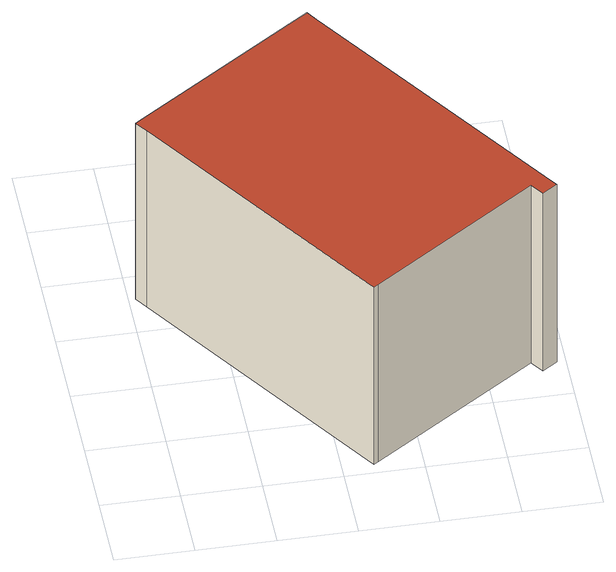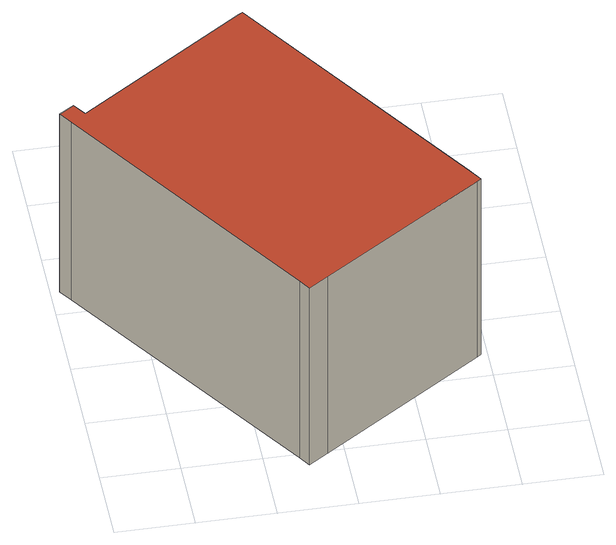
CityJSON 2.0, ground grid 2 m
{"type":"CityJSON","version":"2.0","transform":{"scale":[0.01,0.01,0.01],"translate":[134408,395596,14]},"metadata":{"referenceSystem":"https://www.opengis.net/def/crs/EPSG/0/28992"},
"CityObjects":{
"building1":{"type":"Building","children":["building1-1","building1-2","building1-3","building1-4","building1-5","building1-6","building1-7","building1-8","building1-9","building1-10","building1-11","building1-12","building1-13","building1-14"]},
"building1-1":{"type":"BuildingPart","parents":["building1"],"geometry":[{"type":"MultiSurface","lod":"2.2","boundaries":[[[0,1,2,3,4,5,6,7,8,9,10,11]]],"semantics":{"surfaces":[{"type":"GroundSurface"}],"values":[0]}}]},
"building1-2":{"type":"BuildingPart","parents":["building1"],"geometry":[{"type":"MultiSurface","lod":"2.2","boundaries":[[[5,4,12,13]]],"semantics":{"surfaces":[{"type":"WallSurface"}],"values":[0]}}]},
"building1-3":{"type":"BuildingPart","parents":["building1"],"geometry":[{"type":"MultiSurface","lod":"2.2","boundaries":[[[6,5,13,14]]],"semantics":{"surfaces":[{"type":"WallSurface"}],"values":[0]}}]},
"building1-4":{"type":"BuildingPart","parents":["building1"],"geometry":[{"type":"MultiSurface","lod":"2.2","boundaries":[[[4,3,15,12]]],"semantics":{"surfaces":[{"type":"WallSurface"}],"values":[0]}}]},
"building1-5":{"type":"BuildingPart","parents":["building1"],"geometry":[{"type":"MultiSurface","lod":"2.2","boundaries":[[[8,7,16,17]]],"semantics":{"surfaces":[{"type":"WallSurface"}],"values":[0]}}]},
"building1-6":{"type":"BuildingPart","parents":["building1"],"geometry":[{"type":"MultiSurface","lod":"2.2","boundaries":[[[2,1,18,19]]],"semantics":{"surfaces":[{"type":"WallSurface"}],"values":[0]}}]},
"building1-7":{"type":"BuildingPart","parents":["building1"],"geometry":[{"type":"MultiSurface","lod":"2.2","boundaries":[[[3,2,19,15]]],"semantics":{"surfaces":[{"type":"WallSurface"}],"values":[0]}}]},
"building1-8":{"type":"BuildingPart","parents":["building1"],"geometry":[{"type":"MultiSurface","lod":"2.2","boundaries":[[[0,11,20,21]]],"semantics":{"surfaces":[{"type":"WallSurface"}],"values":[0]}}]},
"building1-9":{"type":"BuildingPart","parents":["building1"],"geometry":[{"type":"MultiSurface","lod":"2.2","boundaries":[[[11,10,22,20]]],"semantics":{"surfaces":[{"type":"WallSurface"}],"values":[0]}}]},
"building1-10":{"type":"BuildingPart","parents":["building1"],"geometry":[{"type":"MultiSurface","lod":"2.2","boundaries":[[[1,0,21,18]]],"semantics":{"surfaces":[{"type":"WallSurface"}],"values":[0]}}]},
"building1-11":{"type":"BuildingPart","parents":["building1"],"geometry":[{"type":"MultiSurface","lod":"2.2","boundaries":[[[9,8,17,23]]],"semantics":{"surfaces":[{"type":"WallSurface"}],"values":[0]}}]},
"building1-12":{"type":"BuildingPart","parents":["building1"],"geometry":[{"type":"MultiSurface","lod":"2.2","boundaries":[[[7,6,14,16]]],"semantics":{"surfaces":[{"type":"WallSurface"}],"values":[0]}}]},
"building1-13":{"type":"BuildingPart","parents":["building1"],"geometry":[{"type":"MultiSurface","lod":"2.2","boundaries":[[[10,9,23,22]]],"semantics":{"surfaces":[{"type":"WallSurface"}],"values":[0]}}]},
"building1-14":{"type":"BuildingPart","parents":["building1"],"geometry":[{"type":"MultiSurface","lod":"2.2","boundaries":[[[23,17,16,14,13,12,15,19,18,21,20,22]]],"semantics":{"surfaces":[{"type":"RoofSurface"}],"values":[0]}}]}
},
"vertices":[
[38,686,11],[16,719,11],[26,726,11],[443,1006,11],[493,1039,11],[511,1011,11],[954,352,11],[977,318,11],[938,292,11],[915,325,11],[489,37,11],[478,30,11],
[493,1039,582],[511,1011,582],
[954,352,585],
[443,1006,582],
[977,318,586],[938,292,585],
[16,719,580],[26,726,580],
[478,30,584],[38,686,581],
[489,37,584],
[915,325,585]
]}
